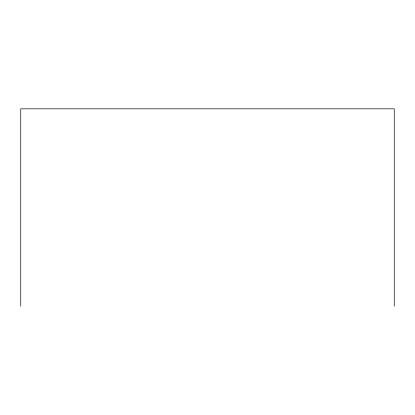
<?xml version="1.0" encoding="UTF-8"?>
<svg xmlns="http://www.w3.org/2000/svg" width="415" height="415" viewBox="0 0 415 415"><rect width="100%" height="100%" fill="white"/><g stroke="black" fill="none" stroke-linecap="round" stroke-linejoin="round"><path stroke-width="0.62" d="M394.25 306.177L394.25 108.823L20.75 108.823L20.75 306.177"/></g></svg>
